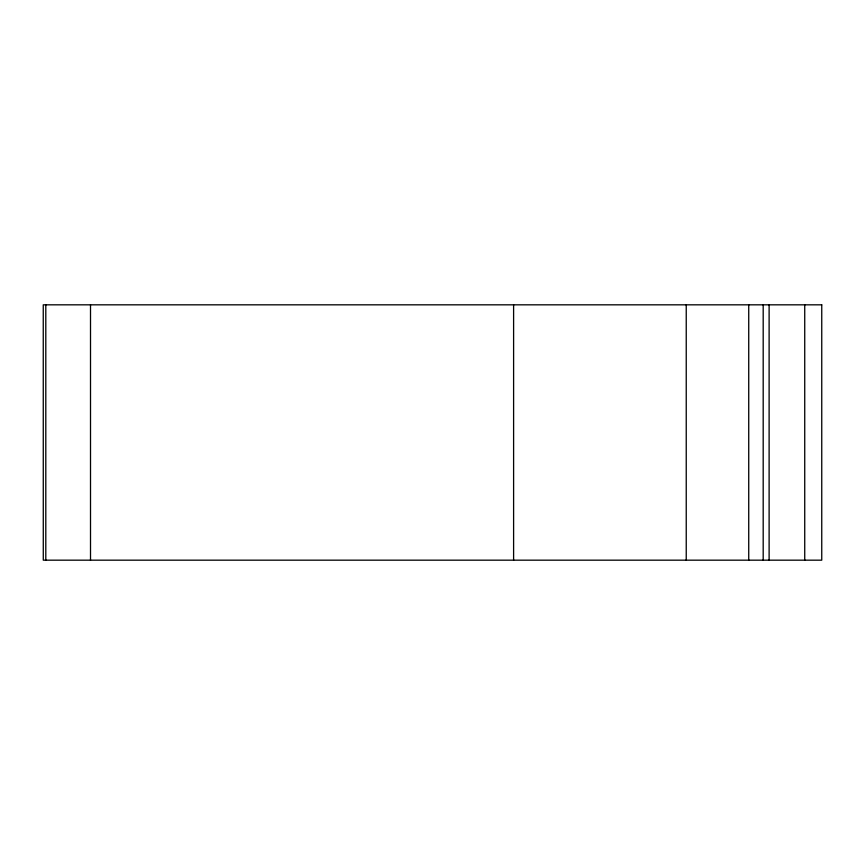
<?xml version="1.0" encoding="UTF-8"?>
<svg xmlns="http://www.w3.org/2000/svg" width="865" height="865" viewBox="0 0 865 865"><rect width="100%" height="100%" fill="white"/><g stroke="black" fill="none" stroke-linecap="round" stroke-linejoin="round"><path stroke-width="1.3" d="M804.731 304.826L804.731 560.174M769.115 304.826L769.115 560.174M763.19 304.826L763.19 560.174M748.733 304.826L748.733 560.174M686.237 304.826L686.237 560.174M513.605 304.826L513.605 560.174M90.511 304.826L90.511 560.174M45.802 304.826L45.802 560.174M821.75 304.826L43.25 304.826L43.282 560.174L821.75 560.174L821.75 304.826"/></g></svg>
